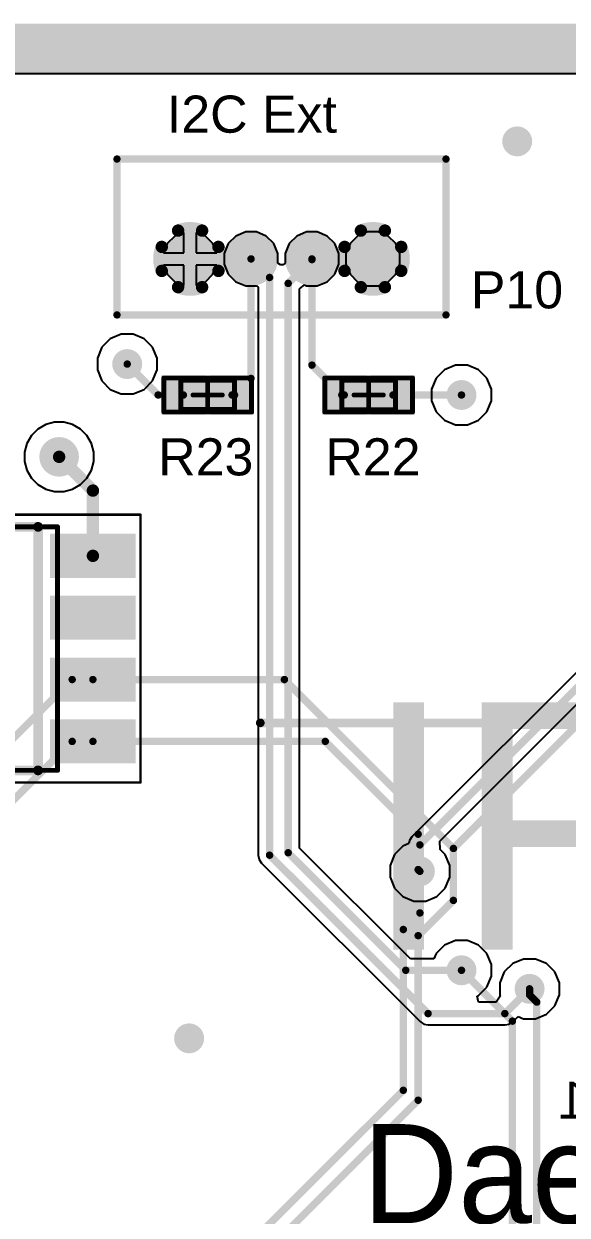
# Model space of a CAD drawing. Header units: millimetres. Extents: x -0.02 to 3.95, y -0.02 to 3.95.
# Drawn here: x 0.542 to 0.98, y 2.992 to 3.955 of the extents above; entities that cross this region are included whole.
import ezdxf

# ---------------------------------------------------------------- set-up
doc = ezdxf.new("R2010")
doc.units = ezdxf.units.MM
doc.header["$MEASUREMENT"] = 0
for name, color, linetype in [('BottomLayer', 5, 'Continuous'), ('BottomOverlay', 54, 'Continuous'), ('BottomSolder', 6, 'Continuous'), ('InternalPlane1', 76, 'Continuous'), ('InternalPlane2', 16, 'Continuous'), ('Mechanical13', 56, 'Continuous'), ('Mechanical15', 56, 'Continuous'), ('MultiLayer', 9, 'Continuous'), ('PadHoleLayer', 156, 'Continuous'), ('TopLayer', 1, 'Continuous'), ('TopOverlay', 2, 'Continuous'), ('TopPaste', 8, 'Continuous'), ('TopSolder', 216, 'Continuous'), ('ViaHoleLayer', 16, 'Continuous')]:
    doc.layers.add(name, color=color, linetype=linetype)
doc.styles.add('Arial', font='', dxfattribs={"height": 0.2})
doc.styles.add('SciFly', font='', dxfattribs={"height": 0.2})
doc.styles.get('Arial').set_extended_font_data('Arial')
doc.styles.get('SciFly').set_extended_font_data('SciFly')

# ---------------------------------------------------------------- blocks, each defined once
blk = doc.blocks.new('0402_46')
at = {"layer": 'TopLayer'}
for points in [[(-0.031496, -0.009842400000000001), (-0.031496, 0.009842599999999998), (-0.007874, 0.009842600000000002), (-0.007873999999999999, -0.009842399999999998)], [(0.007874100000000002, -0.009842400000000001), (0.007874099999999998, 0.009842599999999998), (0.0314961, 0.009842600000000002), (0.0314961, -0.009842399999999998)]]:
    blk.add_hatch(color=1, dxfattribs=at).paths.add_polyline_path(points)
at = {"layer": 'TopPaste'}
for points in [[(-0.031496, -0.009842400000000001), (-0.031496, 0.009842599999999998), (-0.007874, 0.009842600000000002), (-0.007873999999999999, -0.009842399999999998)], [(0.007874100000000002, -0.009842400000000001), (0.007874099999999998, 0.009842599999999998), (0.0314961, 0.009842600000000002), (0.0314961, -0.009842399999999998)]]:
    blk.add_hatch(color=8, dxfattribs=at).paths.add_polyline_path(points)
at = {"layer": 'TopSolder'}
for points in [[(-0.037496, -0.0158424), (-0.037496, 0.0158426), (-0.001874000000000003, 0.0158426), (-0.001873999999999997, -0.0158424)], [(0.001874100000000003, -0.0158424), (0.001874099999999997, 0.0158426), (0.0374961, 0.0158426), (0.0374961, -0.0158424)]]:
    blk.add_hatch(color=216, dxfattribs=at).paths.add_polyline_path(points)
at = {"layer": 'Mechanical13', "const_width": 0.003937}
for points in [[(-0.0216535, 0.0118111), (0.0216536, 0.0118111)], [(-0.0216535, -0.0118109), (-0.0216535, 0.0118111)], [(0.0216536, -0.0118109), (0.0216536, 0.0118111)], [(-0.0216535, -0.0118109), (0.0216536, -0.0118109)]]:
    blk.add_lwpolyline(points, dxfattribs=at)
at = {"layer": 'Mechanical13', "const_width": 0.0019685}
for points in [[(-0.0226377, 0.0118111, 1), (-0.0206693, 0.0118111, 1)], [(-0.0226377, 0.0118111, 1), (-0.0206693, 0.0118111, 1)], [(0.0206694, 0.0118111, 1), (0.0226378, 0.0118111, 1)], [(0.0206694, 0.0118111, 1), (0.0226378, 0.0118111, 1)], [(-0.0226377, -0.0118109, 1), (-0.0206693, -0.0118109, 1)], [(-0.0226377, -0.0118109, 1), (-0.0206693, -0.0118109, 1)], [(0.0206694, -0.0118109, 1), (0.0226378, -0.0118109, 1)], [(0.0206694, -0.0118109, 1), (0.0226378, -0.0118109, 1)]]:
    blk.add_lwpolyline(points, format="xyb", close=True, dxfattribs=at)
at = {"layer": 'Mechanical15', "const_width": 0.003937}
for points in [[(-0.035433, 0.0137796), (0.0354331, 0.0137796)], [(-0.035433, -0.0137794), (-0.035433, 0.0137796)], [(0, -0.0118109), (0, 0.0118111)], [(0.0354331, -0.0137794), (0.0354331, 0.0137796)], [(-0.011811, 1e-07), (0.0118111, 1e-07)], [(-0.035433, -0.0137794), (0.0354331, -0.0137794)]]:
    blk.add_lwpolyline(points, dxfattribs=at)
at = {"layer": 'Mechanical15', "const_width": 0.0019685}
for points in [[(-0.0364172, 0.0137796, 1), (-0.0344488, 0.0137796, 1)], [(-0.0364172, 0.0137796, 1), (-0.0344488, 0.0137796, 1)], [(-0.0009842, 0.0118111, 1), (0.0009842, 0.0118111, 1)], [(0.0344489, 0.0137796, 1), (0.0364173, 0.0137796, 1)], [(0.0344489, 0.0137796, 1), (0.0364173, 0.0137796, 1)], [(-0.0127952, 1e-07, 1), (-0.0108268, 1e-07, 1)], [(0.0108269, 1e-07, 1), (0.0127953, 1e-07, 1)], [(-0.0364172, -0.0137794, 1), (-0.0344488, -0.0137794, 1)], [(-0.0364172, -0.0137794, 1), (-0.0344488, -0.0137794, 1)], [(-0.0009842, -0.0118109, 1), (0.0009842, -0.0118109, 1)], [(0.0344489, -0.0137794, 1), (0.0364173, -0.0137794, 1)], [(0.0344489, -0.0137794, 1), (0.0364173, -0.0137794, 1)]]:
    blk.add_lwpolyline(points, format="xyb", close=True, dxfattribs=at)
blk = doc.blocks.new('0402_47')
at = {"layer": 'TopLayer'}
for points in [[(-0.031496, -0.0098424), (-0.031496, 0.0098426), (-0.007874, 0.0098426), (-0.007874, -0.0098424)], [(0.0078741, -0.0098424), (0.0078741, 0.0098426), (0.0314961, 0.0098426), (0.0314961, -0.0098424)]]:
    blk.add_hatch(color=1, dxfattribs=at).paths.add_polyline_path(points)
at = {"layer": 'TopPaste'}
for points in [[(-0.031496, -0.0098424), (-0.031496, 0.0098426), (-0.007874, 0.0098426), (-0.007874, -0.0098424)], [(0.0078741, -0.0098424), (0.0078741, 0.0098426), (0.0314961, 0.0098426), (0.0314961, -0.0098424)]]:
    blk.add_hatch(color=8, dxfattribs=at).paths.add_polyline_path(points)
at = {"layer": 'TopSolder'}
for points in [[(-0.037496, -0.0158424), (-0.037496, 0.0158426), (-0.001874, 0.0158426), (-0.001874, -0.0158424)], [(0.0018741, -0.0158424), (0.0018741, 0.0158426), (0.0374961, 0.0158426), (0.0374961, -0.0158424)]]:
    blk.add_hatch(color=216, dxfattribs=at).paths.add_polyline_path(points)
at = {"layer": 'Mechanical13', "const_width": 0.003937}
for points in [[(0.0216536, 0.0118111), (-0.0216535, 0.0118111)], [(-0.0216535, 0.0118111), (-0.0216535, -0.0118109)], [(0.0216536, 0.0118111), (0.0216536, -0.0118109)], [(0.0216536, -0.0118109), (-0.0216535, -0.0118109)]]:
    blk.add_lwpolyline(points, dxfattribs=at)
at = {"layer": 'Mechanical13', "const_width": 0.0019685}
for points in [[(-0.0226377, 0.0118111, 1), (-0.0206693, 0.0118111, 1)], [(-0.0226377, 0.0118111, 1), (-0.0206693, 0.0118111, 1)], [(0.0206694, 0.0118111, 1), (0.0226378, 0.0118111, 1)], [(0.0206694, 0.0118111, 1), (0.0226378, 0.0118111, 1)], [(-0.0226377, -0.0118109, 1), (-0.0206693, -0.0118109, 1)], [(-0.0226377, -0.0118109, 1), (-0.0206693, -0.0118109, 1)], [(0.0206694, -0.0118109, 1), (0.0226378, -0.0118109, 1)], [(0.0206694, -0.0118109, 1), (0.0226378, -0.0118109, 1)]]:
    blk.add_lwpolyline(points, format="xyb", close=True, dxfattribs=at)
at = {"layer": 'Mechanical15', "const_width": 0.003937}
for points in [[(0.0354331, 0.0137796), (-0.035433, 0.0137796)], [(-0.035433, 0.0137796), (-0.035433, -0.0137794)], [(0, 0.0118111), (0, -0.0118109)], [(0.0354331, 0.0137796), (0.0354331, -0.0137794)], [(0.0118111, 1e-07), (-0.011811, 1e-07)], [(0.0354331, -0.0137794), (-0.035433, -0.0137794)]]:
    blk.add_lwpolyline(points, dxfattribs=at)
at = {"layer": 'Mechanical15', "const_width": 0.0019685}
for points in [[(-0.0364172, 0.0137796, 1), (-0.0344488, 0.0137796, 1)], [(-0.0364172, 0.0137796, 1), (-0.0344488, 0.0137796, 1)], [(-0.0009842, 0.0118111, 1), (0.0009842, 0.0118111, 1)], [(0.0344489, 0.0137796, 1), (0.0364173, 0.0137796, 1)], [(0.0344489, 0.0137796, 1), (0.0364173, 0.0137796, 1)], [(-0.0127952, 1e-07, 1), (-0.0108268, 1e-07, 1)], [(0.0108269, 1e-07, 1), (0.0127953, 1e-07, 1)], [(-0.0364172, -0.0137794, 1), (-0.0344488, -0.0137794, 1)], [(-0.0364172, -0.0137794, 1), (-0.0344488, -0.0137794, 1)], [(-0.0009842, -0.0118109, 1), (0.0009842, -0.0118109, 1)], [(0.0344489, -0.0137794, 1), (0.0364173, -0.0137794, 1)], [(0.0344489, -0.0137794, 1), (0.0364173, -0.0137794, 1)]]:
    blk.add_lwpolyline(points, format="xyb", close=True, dxfattribs=at)
blk = doc.blocks.new('SMTU2032_LF_B_52')
at = {"layer": 'BottomOverlay', "const_width": 0.007}
blk.add_lwpolyline([(0.84, -0.32), (0.31, -0.32)], dxfattribs=at)
at = {"layer": 'BottomOverlay', "const_width": 0.0035}
blk.add_lwpolyline([(0.83825, -0.32, 1), (0.84175, -0.32, 1)], format="xyb", close=True, dxfattribs=at)
blk = doc.blocks.new('DS1338Z_33__63')
at = {"layer": 'TopLayer'}
for points in [[(-0.1358268, 0.063189), (-0.1358268, 0.086811), (-0.0787402, 0.086811), (-0.0787402, 0.063189)], [(0.0787401, 0.063189), (0.0787401, 0.086811), (0.1358267, 0.086811), (0.1358267, 0.063189)], [(-0.1358268, 0.013189), (-0.1358268, 0.036811), (-0.0787402, 0.036811), (-0.0787402, 0.013189)], [(0.0787401, 0.013189), (0.0787401, 0.036811), (0.1358267, 0.036811), (0.1358267, 0.013189)], [(-0.1358268, -0.036811), (-0.1358268, -0.013189), (-0.0787402, -0.013189), (-0.0787402, -0.036811)], [(0.0787401, -0.036811), (0.0787401, -0.013189), (0.1358267, -0.013189), (0.1358267, -0.036811)], [(-0.1358268, -0.086811), (-0.1358268, -0.063189), (-0.0787402, -0.063189), (-0.0787402, -0.086811)], [(0.0787401, -0.086811), (0.0787401, -0.063189), (0.1358267, -0.063189), (0.1358267, -0.086811)]]:
    blk.add_hatch(color=1, dxfattribs=at).paths.add_polyline_path(points)
at = {"layer": 'TopPaste'}
for points in [[(-0.1358268, 0.063189), (-0.1358268, 0.086811), (-0.0787402, 0.086811), (-0.0787402, 0.063189)], [(0.0787401, 0.063189), (0.0787401, 0.086811), (0.1358267, 0.086811), (0.1358267, 0.063189)], [(-0.1358268, 0.013189), (-0.1358268, 0.036811), (-0.0787402, 0.036811), (-0.0787402, 0.013189)], [(0.0787401, 0.013189), (0.0787401, 0.036811), (0.1358267, 0.036811), (0.1358267, 0.013189)], [(-0.1358268, -0.036811), (-0.1358268, -0.013189), (-0.0787402, -0.013189), (-0.0787402, -0.036811)], [(0.0787401, -0.036811), (0.0787401, -0.013189), (0.1358267, -0.013189), (0.1358267, -0.036811)], [(-0.1358268, -0.086811), (-0.1358268, -0.063189), (-0.0787402, -0.063189), (-0.0787402, -0.086811)], [(0.0787401, -0.086811), (0.0787401, -0.063189), (0.1358267, -0.063189), (0.1358267, -0.086811)]]:
    blk.add_hatch(color=8, dxfattribs=at).paths.add_polyline_path(points)
at = {"layer": 'TopSolder'}
for points in [[(-0.1418268, 0.057189), (-0.1418268, 0.092811), (-0.0727402, 0.092811), (-0.0727402, 0.057189)], [(0.0727401, 0.057189), (0.0727401, 0.092811), (0.1418267, 0.092811), (0.1418267, 0.057189)], [(-0.1418268, 0.007189000000000003), (-0.1418268, 0.042811), (-0.0727402, 0.042811), (-0.0727402, 0.007188999999999997)], [(0.0727401, 0.007189000000000003), (0.0727401, 0.042811), (0.1418267, 0.042811), (0.1418267, 0.007188999999999997)], [(-0.1418268, -0.042811), (-0.1418268, -0.007188999999999997), (-0.0727402, -0.007189000000000003), (-0.0727402, -0.042811)], [(0.0727401, -0.042811), (0.0727401, -0.007188999999999997), (0.1418267, -0.007189000000000003), (0.1418267, -0.042811)], [(-0.1418268, -0.092811), (-0.1418268, -0.057189), (-0.0727402, -0.057189), (-0.0727402, -0.092811)], [(0.0727401, -0.092811), (0.0727401, -0.057189), (0.1418267, -0.057189), (0.1418267, -0.092811)]]:
    blk.add_hatch(color=216, dxfattribs=at).paths.add_polyline_path(points)
at = {"layer": 'Mechanical13', "const_width": 0.003937}
for points in [[(-0.0787402, 0.0984252), (0.0787401, 0.0984252)], [(-0.0787402, -0.0984252), (-0.0787402, 0.0984252)], [(0.0787401, -0.0984252), (0.0787401, 0.0984252)], [(-0.0787402, -0.0984252), (0.0787401, -0.0984252)]]:
    blk.add_lwpolyline(points, dxfattribs=at)
at = {"layer": 'Mechanical13'}
for points, const_width in [([(-0.0797244, 0.0984252, 1), (-0.077756, 0.0984252, 1)], 0.0019685), ([(-0.0797244, 0.0984252, 1), (-0.077756, 0.0984252, 1)], 0.0019685), ([(0.0777559, 0.0984252, 1), (0.0797243, 0.0984252, 1)], 0.0019685), ([(0.0777559, 0.0984252, 1), (0.0797243, 0.0984252, 1)], 0.0019685), ([(-0.0236221, 0.0629921, 1), (-0.0629921, 0.0629921, 1)], 0.003937), ([(-0.0639763, 0.0629921, 1), (-0.0620079, 0.0629921, 1)], 0.0019685), ([(-0.0246063, 0.0629921, 1), (-0.0226379, 0.0629921, 1)], 0.0019685), ([(-0.0797244, -0.0984252, 1), (-0.077756, -0.0984252, 1)], 0.0019685), ([(-0.0797244, -0.0984252, 1), (-0.077756, -0.0984252, 1)], 0.0019685), ([(0.0777559, -0.0984252, 1), (0.0797243, -0.0984252, 1)], 0.0019685), ([(0.0777559, -0.0984252, 1), (0.0797243, -0.0984252, 1)], 0.0019685)]:
    blk.add_lwpolyline(points, format="xyb", close=True, dxfattribs=dict(at, const_width=const_width))
at = {"layer": 'Mechanical15'}
for points, const_width in [([(-0.1456693, 0.1082677), (0.1456693, 0.1082677)], 0.0019685), ([(-0.1456693, -0.1082677), (-0.1456693, 0.1082677)], 0.0019685), ([(0.1456693, -0.1082677), (0.1456693, 0.1082677)], 0.0019685), ([(0, -0.019685), (0, 0.019685)], 0.003937), ([(-0.0196851, 0), (0.019685, 0)], 0.003937), ([(-0.1456693, -0.1082677), (0.1456693, -0.1082677)], 0.0019685)]:
    blk.add_lwpolyline(points, dxfattribs=dict(at, const_width=const_width))
for points, const_width in [([(-0.1461614, 0.1082677, 1), (-0.1451772, 0.1082677, 1)], 0.0009842), ([(-0.1461614, 0.1082677, 1), (-0.1451772, 0.1082677, 1)], 0.0009842), ([(0.1451772, 0.1082677, 1), (0.1461614, 0.1082677, 1)], 0.0009842), ([(0.1451772, 0.1082677, 1), (0.1461614, 0.1082677, 1)], 0.0009842), ([(-0.0009842, 0.019685, 1), (0.0009842, 0.019685, 1)], 0.0019685), ([(-0.0206693, 0, 1), (-0.0187009, 0, 1)], 0.0019685), ([(0.0187008, 0, 1), (0.0206692, 0, 1)], 0.0019685), ([(-0.0009842, -0.019685, 1), (0.0009842, -0.019685, 1)], 0.0019685), ([(-0.1461614, -0.1082677, 1), (-0.1451772, -0.1082677, 1)], 0.0009842), ([(-0.1461614, -0.1082677, 1), (-0.1451772, -0.1082677, 1)], 0.0009842), ([(0.1451772, -0.1082677, 1), (0.1461614, -0.1082677, 1)], 0.0009842), ([(0.1451772, -0.1082677, 1), (0.1461614, -0.1082677, 1)], 0.0009842)]:
    blk.add_lwpolyline(points, format="xyb", close=True, dxfattribs=dict(at, const_width=const_width))
at = {"layer": 'TopOverlay'}
for points, const_width in [([(-0.1500787, 0.115, 1), (-0.1599213, 0.115, 1)], 0.0098425), ([(-0.1623819, 0.115, 1), (-0.1574607, 0.115, 1)], 0.0049212), ([(-0.1525393, 0.115, 1), (-0.1476181, 0.115, 1)], 0.0049212), ([(-0.0649607, 0.0984252, 1), (-0.0610237, 0.0984252, 1)], 0.003937), ([(-0.0649607, 0.0984252, 1), (-0.0610237, 0.0984252, 1)], 0.003937), ([(0.0610236, 0.0984252, 1), (0.0649606, 0.0984252, 1)], 0.003937), ([(0.0610236, 0.0984252, 1), (0.0649606, 0.0984252, 1)], 0.003937), ([(-0.0118111, 0.0590551, 1), (-0.0354331, 0.0590551, 1)], 0.023622), ([(-0.0413386, 0.0590551, 1), (-0.0295276, 0.0590551, 1)], 0.011811), ([(-0.0177166, 0.0590551, 1), (-0.0059056, 0.0590551, 1)], 0.011811), ([(-0.0649607, -0.0984252, 1), (-0.0610237, -0.0984252, 1)], 0.003937), ([(-0.0649607, -0.0984252, 1), (-0.0610237, -0.0984252, 1)], 0.003937), ([(0.0610236, -0.0984252, 1), (0.0649606, -0.0984252, 1)], 0.003937), ([(0.0610236, -0.0984252, 1), (0.0649606, -0.0984252, 1)], 0.003937)]:
    blk.add_lwpolyline(points, format="xyb", close=True, dxfattribs=dict(at, const_width=const_width))
at = {"layer": 'TopOverlay', "const_width": 0.007874}
for points in [[(-0.0629922, 0.0984252), (0.0629921, 0.0984252)], [(-0.0629922, -0.0984252), (-0.0629922, 0.0984252)], [(0.0629921, -0.0984252), (0.0629921, 0.0984252)], [(-0.0629922, -0.0984252), (0.0629921, -0.0984252)]]:
    blk.add_lwpolyline(points, dxfattribs=at)
blk = doc.blocks.new('53047_0410_80')
at = {"layer": 'BottomLayer'}
h = blk.add_hatch(color=5, dxfattribs=at)
edge = h.paths.add_edge_path()
edge.add_arc((0, 0), 0.015748, 0, 360)
h = blk.add_hatch(color=5, dxfattribs=at)
edge = h.paths.add_edge_path()
edge.add_arc((0.0492126, 0), 0.015748, 0, 360)
h = blk.add_hatch(color=5, dxfattribs=at)
edge = h.paths.add_edge_path()
edge.add_arc((0.0984252, 0), 0.015748, 0, 360)
h = blk.add_hatch(color=5, dxfattribs=at)
edge = h.paths.add_edge_path()
edge.add_arc((0.1476378, 0), 0.015748, 0, 360)
at = {"layer": 'BottomSolder'}
h = blk.add_hatch(color=6, dxfattribs=at)
edge = h.paths.add_edge_path()
edge.add_arc((0, 0), 0.021748, 0, 360)
h = blk.add_hatch(color=6, dxfattribs=at)
edge = h.paths.add_edge_path()
edge.add_arc((0.0492126, 0), 0.021748, 0, 360)
h = blk.add_hatch(color=6, dxfattribs=at)
edge = h.paths.add_edge_path()
edge.add_arc((0.0984252, 0), 0.021748, 0, 360)
h = blk.add_hatch(color=6, dxfattribs=at)
edge = h.paths.add_edge_path()
edge.add_arc((0.1476378, 0), 0.021748, 0, 360)
at = {"layer": 'InternalPlane1'}
h = blk.add_hatch(color=76, dxfattribs=at)
edge = h.paths.add_edge_path()
edge.add_arc((0, 0), 0.0158425, 0, 360)
h = blk.add_hatch(color=76, dxfattribs=at)
edge = h.paths.add_edge_path()
edge.add_arc((0.0492126, 0), 0.0158425, 0, 360)
h = blk.add_hatch(color=76, dxfattribs=at)
edge = h.paths.add_edge_path()
edge.add_arc((0.0984252, 0), 0.0158425, 0, 360)
at = {"layer": 'InternalPlane2'}
h = blk.add_hatch(color=16, dxfattribs=at)
edge = h.paths.add_edge_path()
edge.add_arc((0.0492126, 0), 0.0158425, 0, 360)
h = blk.add_hatch(color=16, dxfattribs=at)
edge = h.paths.add_edge_path()
edge.add_arc((0.0984252, 0), 0.0158425, 0, 360)
h = blk.add_hatch(color=16, dxfattribs=at)
edge = h.paths.add_edge_path()
edge.add_arc((0.1476378, 0), 0.0158425, 0, 360)
at = {"layer": 'MultiLayer'}
h = blk.add_hatch(color=9, dxfattribs=at)
edge = h.paths.add_edge_path()
edge.add_arc((0, 0), 0.015748, 0, 360)
h = blk.add_hatch(color=9, dxfattribs=at)
edge = h.paths.add_edge_path()
edge.add_arc((0.0492126, 0), 0.015748, 0, 360)
h = blk.add_hatch(color=9, dxfattribs=at)
edge = h.paths.add_edge_path()
edge.add_arc((0.0984252, 0), 0.015748, 0, 360)
h = blk.add_hatch(color=9, dxfattribs=at)
edge = h.paths.add_edge_path()
edge.add_arc((0.1476378, 0), 0.015748, 0, 360)
at = {"layer": 'PadHoleLayer'}
h = blk.add_hatch(color=156, dxfattribs=at)
edge = h.paths.add_edge_path()
edge.add_arc((0, 0), 0.0098425, 0, 360)
h = blk.add_hatch(color=156, dxfattribs=at)
edge = h.paths.add_edge_path()
edge.add_arc((0.0492126, 0), 0.0098425, 0, 360)
h = blk.add_hatch(color=156, dxfattribs=at)
edge = h.paths.add_edge_path()
edge.add_arc((0.0984252, 0), 0.0098425, 0, 360)
h = blk.add_hatch(color=156, dxfattribs=at)
edge = h.paths.add_edge_path()
edge.add_arc((0.1476378, 0), 0.0098425, 0, 360)
at = {"layer": 'TopLayer'}
h = blk.add_hatch(color=1, dxfattribs=at)
edge = h.paths.add_edge_path()
edge.add_arc((0, 0), 0.015748, 0, 360)
h = blk.add_hatch(color=1, dxfattribs=at)
edge = h.paths.add_edge_path()
edge.add_arc((0.0492126, 0), 0.015748, 0, 360)
h = blk.add_hatch(color=1, dxfattribs=at)
edge = h.paths.add_edge_path()
edge.add_arc((0.0984252, 0), 0.015748, 0, 360)
h = blk.add_hatch(color=1, dxfattribs=at)
edge = h.paths.add_edge_path()
edge.add_arc((0.1476378, 0), 0.015748, 0, 360)
at = {"layer": 'TopSolder'}
h = blk.add_hatch(color=216, dxfattribs=at)
edge = h.paths.add_edge_path()
edge.add_arc((0, 0), 0.021748, 0, 360)
h = blk.add_hatch(color=216, dxfattribs=at)
edge = h.paths.add_edge_path()
edge.add_arc((0.0492126, 0), 0.021748, 0, 360)
h = blk.add_hatch(color=216, dxfattribs=at)
edge = h.paths.add_edge_path()
edge.add_arc((0.0984252, 0), 0.021748, 0, 360)
h = blk.add_hatch(color=216, dxfattribs=at)
edge = h.paths.add_edge_path()
edge.add_arc((0.1476378, 0), 0.021748, 0, 360)
at = {"layer": 'InternalPlane1', "const_width": 0.01}
for points in [[(0.1379311, 0.0228676, -0.2034522994236994), (0.1573445, 0.0228676)], [(0.1247702, -0.0097067, -0.2034522994236993), (0.1247702, 0.0097067)], [(0.1705054, 0.0097067, -0.2034522994236993), (0.1705054, -0.0097067)], [(0.1573445, -0.0228676, -0.2034522994236993), (0.1379311, -0.0228676)]]:
    blk.add_lwpolyline(points, format="xyb", dxfattribs=at)
at = {"layer": 'InternalPlane1', "const_width": 0.005}
for points in [[(0.1354311, 0.0228676, 1), (0.1404311, 0.0228676, 1)], [(0.1548445, 0.0228676, 1), (0.1598445, 0.0228676, 1)], [(0.1222702, 0.0097067, 1), (0.1272702, 0.0097067, 1)], [(0.1680054, 0.0097067, 1), (0.1730054, 0.0097067, 1)], [(0.1222702, -0.0097067, 1), (0.1272702, -0.0097067, 1)], [(0.1680054, -0.0097067, 1), (0.1730054, -0.0097067, 1)], [(0.1354311, -0.0228676, 1), (0.1404311, -0.0228676, 1)], [(0.1548445, -0.0228676, 1), (0.1598445, -0.0228676, 1)]]:
    blk.add_lwpolyline(points, format="xyb", close=True, dxfattribs=at)
at = {"layer": 'InternalPlane2', "const_width": 0.01}
for points in [[(-0.0097067, 0.0228676, -0.2034522994236994), (0.0097067, 0.0228676)], [(-0.0228676, -0.0097067, -0.2034522994236993), (-0.0228676, 0.0097067)], [(0.0228676, 0.0097067, -0.2034522994236993), (0.0228676, -0.0097067)], [(0.0097067, -0.0228676, -0.2034522994236993), (-0.0097067, -0.0228676)]]:
    blk.add_lwpolyline(points, format="xyb", dxfattribs=at)
at = {"layer": 'InternalPlane2', "const_width": 0.005}
for points in [[(-0.0122067, 0.0228676, 1), (-0.0072067, 0.0228676, 1)], [(0.0072067, 0.0228676, 1), (0.0122067, 0.0228676, 1)], [(-0.0253676, 0.0097067, 1), (-0.0203676, 0.0097067, 1)], [(0.0203676, 0.0097067, 1), (0.0253676, 0.0097067, 1)], [(-0.0253676, -0.0097067, 1), (-0.0203676, -0.0097067, 1)], [(0.0203676, -0.0097067, 1), (0.0253676, -0.0097067, 1)], [(-0.0122067, -0.0228676, 1), (-0.0072067, -0.0228676, 1)], [(0.0072067, -0.0228676, 1), (0.0122067, -0.0228676, 1)]]:
    blk.add_lwpolyline(points, format="xyb", close=True, dxfattribs=at)
at = {"layer": 'TopOverlay', "const_width": 0.0059055}
for points in [[(-0.0590551, 0.0452756), (-0.0590551, -0.0807087)], [(0.2066929, 0.0452756), (-0.0590551, 0.0452756)], [(0.2066929, 0.0452756), (0.2066929, -0.0807087)], [(0.2066929, -0.0807087), (-0.0590551, -0.0807087)]]:
    blk.add_lwpolyline(points, dxfattribs=at)
at = {"layer": 'TopOverlay', "const_width": 0.0029527}
for points in [[(-0.0605315, 0.0452756, 1), (-0.0575787, 0.0452756, 1)], [(-0.0605315, 0.0452756, 1), (-0.0575787, 0.0452756, 1)], [(0.2052165, 0.0452756, 1), (0.2081693, 0.0452756, 1)], [(0.2052165, 0.0452756, 1), (0.2081693, 0.0452756, 1)], [(-0.0605315, -0.0807087, 1), (-0.0575787, -0.0807087, 1)], [(-0.0605315, -0.0807087, 1), (-0.0575787, -0.0807087, 1)], [(0.2052165, -0.0807087, 1), (0.2081693, -0.0807087, 1)], [(0.2052165, -0.0807087, 1), (0.2081693, -0.0807087, 1)]]:
    blk.add_lwpolyline(points, format="xyb", close=True, dxfattribs=at)

msp = doc.modelspace()

# ---------------------------------------------------------------- hatches: boundary and pattern name
at = {"layer": 'BottomLayer'}
h = msp.add_hatch(color=5, dxfattribs=at)
edge = h.paths.add_edge_path()
edge.add_arc((0.94, 3.86), 0.0121025, 0, 360)
h = msp.add_hatch(color=5, dxfattribs=at)
edge = h.paths.add_edge_path()
edge.add_arc((0.625, 3.68), 0.0121025, 0, 360)
h = msp.add_hatch(color=5, dxfattribs=at)
edge = h.paths.add_edge_path()
edge.add_arc((0.895, 3.655), 0.0121025, 0, 360)
h = msp.add_hatch(color=5, dxfattribs=at)
edge = h.paths.add_edge_path()
edge.add_arc((0.57, 3.605), 0.016, 0, 360)
h = msp.add_hatch(color=5, dxfattribs=at)
edge = h.paths.add_edge_path()
edge.add_arc((0.8613829, 3.27), 0.0121025, 0, 360)
h = msp.add_hatch(color=5, dxfattribs=at)
edge = h.paths.add_edge_path()
edge.add_arc((0.895, 3.19), 0.0121025, 0, 360)
h = msp.add_hatch(color=5, dxfattribs=at)
edge = h.paths.add_edge_path()
edge.add_arc((0.95, 3.175), 0.0121025, 0, 360)
h = msp.add_hatch(color=5, dxfattribs=at)
edge = h.paths.add_edge_path()
edge.add_arc((0.675, 3.135), 0.0121025, 0, 360)
at = {"layer": 'InternalPlane1'}
h = msp.add_hatch(color=76, dxfattribs=at)
edge = h.paths.add_edge_path()
edge.add_arc((0.625, 3.68), 0.0121023, 0, 360)
h = msp.add_hatch(color=76, dxfattribs=at)
edge = h.paths.add_edge_path()
edge.add_arc((0.895, 3.655), 0.0121023, 0, 360)
h = msp.add_hatch(color=76, dxfattribs=at)
edge = h.paths.add_edge_path()
edge.add_arc((0.57, 3.605), 0.0158425, 0, 360)
h = msp.add_hatch(color=76, dxfattribs=at)
edge = h.paths.add_edge_path()
edge.add_arc((0.8613829, 3.27), 0.0121023, 0, 360)
h = msp.add_hatch(color=76, dxfattribs=at)
edge = h.paths.add_edge_path()
edge.add_arc((0.895, 3.19), 0.0121023, 0, 360)
h = msp.add_hatch(color=76, dxfattribs=at)
edge = h.paths.add_edge_path()
edge.add_arc((0.95, 3.175), 0.0121023, 0, 360)
at = {"layer": 'InternalPlane2'}
h = msp.add_hatch(color=16, dxfattribs=at)
edge = h.paths.add_edge_path()
edge.add_arc((0.94, 3.86), 0.0121023, 0, 360)
h = msp.add_hatch(color=16, dxfattribs=at)
edge = h.paths.add_edge_path()
edge.add_arc((0.8613829, 3.27), 0.0121023, 0, 360)
h = msp.add_hatch(color=16, dxfattribs=at)
edge = h.paths.add_edge_path()
edge.add_arc((0.895, 3.19), 0.0121023, 0, 360)
h = msp.add_hatch(color=16, dxfattribs=at)
edge = h.paths.add_edge_path()
edge.add_arc((0.95, 3.175), 0.0121023, 0, 360)
h = msp.add_hatch(color=16, dxfattribs=at)
edge = h.paths.add_edge_path()
edge.add_arc((0.675, 3.135), 0.0121023, 0, 360)
at = {"layer": 'TopLayer'}
h = msp.add_hatch(color=1, dxfattribs=at)
edge = h.paths.add_edge_path()
edge.add_arc((0.94, 3.86), 0.0121025, 0, 360)
h = msp.add_hatch(color=1, dxfattribs=at)
edge = h.paths.add_edge_path()
edge.add_arc((0.625, 3.68), 0.0121025, 0, 360)
h = msp.add_hatch(color=1, dxfattribs=at)
edge = h.paths.add_edge_path()
edge.add_arc((0.895, 3.655), 0.0121025, 0, 360)
h = msp.add_hatch(color=1, dxfattribs=at)
edge = h.paths.add_edge_path()
edge.add_arc((0.57, 3.605), 0.016, 0, 360)
h = msp.add_hatch(color=1, dxfattribs=at)
edge = h.paths.add_edge_path()
edge.add_arc((0.8613829, 3.27), 0.0121025, 0, 360)
h = msp.add_hatch(color=1, dxfattribs=at)
edge = h.paths.add_edge_path()
edge.add_arc((0.895, 3.19), 0.0121025, 0, 360)
h = msp.add_hatch(color=1, dxfattribs=at)
edge = h.paths.add_edge_path()
edge.add_arc((0.95, 3.175), 0.0121025, 0, 360)
h = msp.add_hatch(color=1, dxfattribs=at)
edge = h.paths.add_edge_path()
edge.add_arc((0.675, 3.135), 0.0121025, 0, 360)
at = {"layer": 'ViaHoleLayer'}
h = msp.add_hatch(color=16, dxfattribs=at)
edge = h.paths.add_edge_path()
edge.add_arc((0.94, 3.86), 0.0061023, 0, 360)
h = msp.add_hatch(color=16, dxfattribs=at)
edge = h.paths.add_edge_path()
edge.add_arc((0.625, 3.68), 0.0061023, 0, 360)
h = msp.add_hatch(color=16, dxfattribs=at)
edge = h.paths.add_edge_path()
edge.add_arc((0.895, 3.655), 0.0061023, 0, 360)
h = msp.add_hatch(color=16, dxfattribs=at)
edge = h.paths.add_edge_path()
edge.add_arc((0.57, 3.605), 0.0098425, 0, 360)
h = msp.add_hatch(color=16, dxfattribs=at)
edge = h.paths.add_edge_path()
edge.add_arc((0.8613829, 3.27), 0.0061023, 0, 360)
h = msp.add_hatch(color=16, dxfattribs=at)
edge = h.paths.add_edge_path()
edge.add_arc((0.895, 3.19), 0.0061023, 0, 360)
h = msp.add_hatch(color=16, dxfattribs=at)
edge = h.paths.add_edge_path()
edge.add_arc((0.95, 3.175), 0.0061023, 0, 360)
h = msp.add_hatch(color=16, dxfattribs=at)
edge = h.paths.add_edge_path()
edge.add_arc((0.675, 3.135), 0.0061023, 0, 360)

# ---------------------------------------------------------------- linework, layer by layer
at = {"layer": 'BottomLayer'}
for p, q in [((0.3, 3.915), (3.6401464, 3.9148534)), ((0.6707874, 3.7864688), (0.6634681, 3.7834371)), ((0.6707874, 3.77), (0.6707874, 3.7864688)), ((0.6881067, 3.7834371), (0.6807874, 3.7864688)), ((0.6807874, 3.7864688), (0.6807874, 3.77)), ((0.720674, 3.786748), (0.7126807, 3.7834371)), ((0.729326, 3.786748), (0.720674, 3.786748)), ((0.7373193, 3.7834371), (0.729326, 3.786748)), ((0.7698866, 3.786748), (0.7618933, 3.7834371)), ((0.7785386, 3.786748), (0.7698866, 3.786748)), ((0.7865319, 3.7834371), (0.7785386, 3.786748)), ((0.8190992, 3.786748), (0.8111059, 3.7834371)), ((0.8277512, 3.786748), (0.8190992, 3.786748)), ((0.8357445, 3.7834371), (0.8277512, 3.786748)), ((0.6573503, 3.7773193), (0.6543186, 3.77)), ((0.6634681, 3.7834371), (0.6573503, 3.7773193)), ((0.6942245, 3.7773193), (0.6881067, 3.7834371)), ((0.6972562, 3.77), (0.6942245, 3.7773193)), ((0.7065629, 3.7773193), (0.703252, 3.769326)), ((0.7126807, 3.7834371), (0.7065629, 3.7773193)), ((0.7434371, 3.7773193), (0.7373193, 3.7834371)), ((0.746748, 3.769326), (0.7434371, 3.7773193)), ((0.7557755, 3.7773193), (0.7524646, 3.769326)), ((0.7618933, 3.7834371), (0.7557755, 3.7773193)), ((0.7926497, 3.7773193), (0.7865319, 3.7834371)), ((0.7959606, 3.769326), (0.7926497, 3.7773193)), ((0.8049881, 3.7773193), (0.8016772, 3.769326)), ((0.8111059, 3.7834371), (0.8049881, 3.7773193)), ((0.8418623, 3.7773193), (0.8357445, 3.7834371)), ((0.8451732, 3.769326), (0.8418623, 3.7773193)), ((0.6543186, 3.77), (0.6707874, 3.77)), ((0.6807874, 3.77), (0.6972562, 3.77)), ((0.703252, 3.769326), (0.703252, 3.760674)), ((0.746748, 3.7615527), (0.746748, 3.769326)), ((0.7524646, 3.769326), (0.7524646, 3.7614564)), ((0.7959606, 3.760674), (0.7959606, 3.769326)), ((0.8016772, 3.769326), (0.8016772, 3.760674)), ((0.8451732, 3.760674), (0.8451732, 3.769326)), ((0.6707874, 3.76), (0.6543186, 3.76)), ((0.6543186, 3.76), (0.6573503, 3.7526807)), ((0.6707874, 3.7435312), (0.6707874, 3.76)), ((0.6972562, 3.76), (0.6807874, 3.76)), ((0.6807874, 3.76), (0.6807874, 3.7435312)), ((0.6942245, 3.7526807), (0.6972562, 3.76)), ((0.703252, 3.760674), (0.7065629, 3.7526807)), ((0.7488278, 3.760229), (0.746748, 3.7615527)), ((0.7508175, 3.7602084), (0.7488278, 3.760229)), ((0.7509409, 3.7602633), (0.7508175, 3.7602084)), ((0.7524646, 3.7614564), (0.7509409, 3.7602633)), ((0.7926497, 3.7526807), (0.7959606, 3.760674)), ((0.8016772, 3.760674), (0.8049881, 3.7526807)), ((0.8418623, 3.7526807), (0.8451732, 3.760674)), ((0.6573503, 3.7526807), (0.6634681, 3.7465629)), ((0.6634681, 3.7465629), (0.6707874, 3.7435312)), ((0.6807874, 3.7435312), (0.6881067, 3.7465629)), ((0.6881067, 3.7465629), (0.6942245, 3.7526807)), ((0.7065629, 3.7526807), (0.7126807, 3.7465629)), ((0.7126807, 3.7465629), (0.720674, 3.743252)), ((0.7785386, 3.743252), (0.7865319, 3.7465629)), ((0.7865319, 3.7465629), (0.7926497, 3.7526807)), ((0.8049881, 3.7526807), (0.8111059, 3.7465629)), ((0.8111059, 3.7465629), (0.8190992, 3.743252)), ((0.8277512, 3.743252), (0.8357445, 3.7465629)), ((0.8357445, 3.7465629), (0.8418623, 3.7526807)), ((0.720674, 3.743252), (0.7293259, 3.743252)), ((0.7293259, 3.743252), (0.7308237, 3.7422512)), ((0.7308237, 3.7422512), (0.7308237, 3.2830296)), ((0.7641763, 3.740826), (0.7681096, 3.7439881)), ((0.7641763, 3.288801), (0.7641763, 3.740826)), ((0.7681096, 3.7439881), (0.7698866, 3.743252)), ((0.7698866, 3.743252), (0.7785386, 3.743252)), ((0.8190992, 3.743252), (0.8277512, 3.743252)), ((0.611347, 3.7004331), (0.6045669, 3.693653)), ((0.6202057, 3.7041025), (0.611347, 3.7004331)), ((0.6297943, 3.7041025), (0.6202057, 3.7041025)), ((0.638653, 3.7004331), (0.6297943, 3.7041025)), ((0.6454331, 3.693653), (0.638653, 3.7004331)), ((0.6045669, 3.693653), (0.6008975, 3.6847943)), ((0.6491025, 3.6847943), (0.6454331, 3.693653)), ((0.6008975, 3.6847943), (0.6008975, 3.6752057)), ((0.6491025, 3.6752057), (0.6491025, 3.6847943)), ((0.8902057, 3.6791025), (0.881347, 3.6754331)), ((0.8997943, 3.6791025), (0.8902057, 3.6791025)), ((0.908653, 3.6754331), (0.8997943, 3.6791025)), ((0.6008975, 3.6752057), (0.6045669, 3.666347)), ((0.6454331, 3.666347), (0.6491025, 3.6752057)), ((0.881347, 3.6754331), (0.8745669, 3.668653)), ((0.9154331, 3.668653), (0.908653, 3.6754331)), ((0.6045669, 3.666347), (0.611347, 3.6595669)), ((0.611347, 3.6595669), (0.6202057, 3.6558975)), ((0.6297943, 3.6558975), (0.638653, 3.6595669)), ((0.638653, 3.6595669), (0.6454331, 3.666347)), ((0.8745669, 3.668653), (0.8708975, 3.6597943)), ((0.8708975, 3.6597943), (0.8708975, 3.6502057)), ((0.9191025, 3.6597943), (0.9154331, 3.668653)), ((0.9191025, 3.6502057), (0.9191025, 3.6597943)), ((0.6202057, 3.6558975), (0.6297943, 3.6558975)), ((0.8708975, 3.6502057), (0.8745669, 3.641347)), ((0.9154331, 3.641347), (0.9191025, 3.6502057)), ((0.8745669, 3.641347), (0.881347, 3.6345669)), ((0.908653, 3.6345669), (0.9154331, 3.641347)), ((0.5591924, 3.6310918), (0.5528076, 3.6274056)), ((0.5663137, 3.633), (0.5591924, 3.6310918)), ((0.5736863, 3.633), (0.5663137, 3.633)), ((0.5808076, 3.6310918), (0.5736863, 3.633)), ((0.5871924, 3.6274056), (0.5808076, 3.6310918)), ((0.881347, 3.6345669), (0.8902057, 3.6308975)), ((0.8902057, 3.6308975), (0.8997943, 3.6308975)), ((0.8997943, 3.6308975), (0.908653, 3.6345669)), ((0.5475944, 3.6221924), (0.5439082, 3.6158076)), ((0.5528076, 3.6274056), (0.5475944, 3.6221924)), ((0.5924056, 3.6221924), (0.5871924, 3.6274056)), ((0.5960918, 3.6158076), (0.5924056, 3.6221924)), ((0.5439082, 3.6158076), (0.542, 3.6086863)), ((0.598, 3.6086863), (0.5960918, 3.6158076)), ((0.542, 3.6086863), (0.542, 3.6013137)), ((0.598, 3.6013137), (0.598, 3.6086863)), ((0.542, 3.6013137), (0.5439082, 3.5941924)), ((0.5439082, 3.5941924), (0.5475944, 3.5878076)), ((0.5924056, 3.5878076), (0.5960918, 3.5941924)), ((0.5960918, 3.5941924), (0.598, 3.6013137)), ((0.5475944, 3.5878076), (0.5528076, 3.5825944)), ((0.5528076, 3.5825944), (0.5591924, 3.5789082)), ((0.5808076, 3.5789082), (0.5871924, 3.5825944)), ((0.5871924, 3.5825944), (0.5924056, 3.5878076)), ((0.5591924, 3.5789082), (0.5663137, 3.577)), ((0.5663137, 3.577), (0.5736863, 3.577)), ((0.5736863, 3.577), (0.5808076, 3.5789082)), ((1.077983, 3.5209602), (0.8548943, 3.2978715)), ((0.877422, 3.2944448), (1.1039009, 3.5209237)), ((0.8529051, 3.2948945), (0.8524027, 3.2923686)), ((0.8548943, 3.2978715), (0.8529051, 3.2948945)), ((0.8777587, 3.2877103), (0.877422, 3.2944448)), ((0.853801, 3.1991763), (0.7641763, 3.288801)), ((0.8409498, 3.283653), (0.8372804, 3.2747943)), ((0.8477299, 3.2904331), (0.8409498, 3.283653)), ((0.8524027, 3.2923686), (0.8477299, 3.2904331)), ((0.881816, 3.283653), (0.8777587, 3.2877103)), ((0.8854854, 3.2747943), (0.881816, 3.283653)), ((0.7308237, 3.2830296), (0.7315222, 3.279518)), ((0.7315222, 3.279518), (0.7335114, 3.276541)), ((0.7335114, 3.276541), (0.861541, 3.1485114)), ((0.8372804, 3.2747943), (0.8372804, 3.2652057)), ((0.8854854, 3.2652057), (0.8854854, 3.2747943)), ((0.8372804, 3.2652057), (0.8409498, 3.256347)), ((0.881816, 3.256347), (0.8854854, 3.2652057)), ((0.8409498, 3.256347), (0.8477299, 3.2495669)), ((0.8750359, 3.2495669), (0.881816, 3.256347)), ((0.8477299, 3.2495669), (0.8565886, 3.2458975)), ((0.8565886, 3.2458975), (0.8661772, 3.2458975)), ((0.8661772, 3.2458975), (0.8750359, 3.2495669)), ((0.881347, 3.2104331), (0.8745669, 3.203653)), ((0.8902057, 3.2141025), (0.881347, 3.2104331)), ((0.8997943, 3.2141025), (0.8902057, 3.2141025)), ((0.908653, 3.2104331), (0.8997943, 3.2141025)), ((0.9154331, 3.203653), (0.908653, 3.2104331)), ((0.8727126, 3.1991763), (0.853801, 3.1991763)), ((0.8745669, 3.203653), (0.8727126, 3.1991763)), ((0.9191025, 3.1947943), (0.9154331, 3.203653)), ((0.9452057, 3.1991025), (0.936347, 3.1954331)), ((0.9547943, 3.1991025), (0.9452057, 3.1991025)), ((0.963653, 3.1954331), (0.9547943, 3.1991025)), ((0.9191025, 3.1852057), (0.9191025, 3.1947943)), ((0.9295669, 3.188653), (0.9258975, 3.1797943)), ((0.936347, 3.1954331), (0.9295669, 3.188653)), ((0.9704331, 3.188653), (0.963653, 3.1954331)), ((0.9741025, 3.1797943), (0.9704331, 3.188653)), ((0.9154331, 3.176347), (0.9191025, 3.1852057)), ((0.9258975, 3.1797943), (0.9258975, 3.1702057)), ((0.9741025, 3.1702057), (0.9741025, 3.1797943)), ((0.9077101, 3.1691763), (0.908653, 3.1695669)), ((0.9087046, 3.1641763), (0.9077101, 3.1691763)), ((0.908653, 3.1695669), (0.9154331, 3.176347)), ((0.9263497, 3.169114), (0.9229829, 3.1641763)), ((0.9258975, 3.1702057), (0.9263497, 3.169114)), ((0.9704331, 3.161347), (0.9741025, 3.1702057)), ((0.9229829, 3.1641763), (0.9087046, 3.1641763)), ((0.963653, 3.1545669), (0.9704331, 3.161347)), ((0.9364886, 3.1485114), (0.940729, 3.1527518)), ((0.940729, 3.1527518), (0.9452057, 3.1508975)), ((0.9452057, 3.1508975), (0.9547943, 3.1508975)), ((0.9547943, 3.1508975), (0.963653, 3.1545669)), ((0.861541, 3.1485114), (0.864518, 3.1465222)), ((0.864518, 3.1465222), (0.8680296, 3.1458237)), ((0.8680296, 3.1458237), (0.93, 3.1458237)), ((0.93, 3.1458237), (0.9335116, 3.1465222)), ((0.9335116, 3.1465222), (0.9364886, 3.1485114))]:
    msp.add_line(p, q, dxfattribs=at)
at = {"layer": 'BottomLayer', "const_width": 0.006}
for points in [[(0.725, 3.7649715), (0.725, 3.765)], [(0.725, 3.7649715), (0.74, 3.7499715)], [(0.755, 3.7452136), (0.7742126, 3.7644262)], [(0.7742126, 3.7644262), (0.7742126, 3.765)], [(0.74, 3.2830296), (0.74, 3.7499715)], [(0.755, 3.2850001), (0.755, 3.7452136)], [(0.8613829, 3.2913829), (1.0974123, 3.5274123)], [(0.8613829, 3.27), (0.8613829, 3.2913829)], [(0.74, 3.2830296), (0.8680296, 3.155)], [(0.755, 3.2850001), (0.8500001, 3.19)], [(0.8500001, 3.19), (0.895, 3.19)], [(0.93, 3.155), (0.95, 3.175)], [(0.8680296, 3.155), (0.93, 3.155)]]:
    msp.add_lwpolyline(points, dxfattribs=at)
at = {"layer": 'BottomLayer', "const_width": 0.003}
for points in [[(0.7235, 3.765, 1), (0.7265, 3.765, 1)], [(0.7235, 3.7649715, 1), (0.7265, 3.7649715, 1)], [(0.7235, 3.7649715, 1), (0.7265, 3.7649715, 1)], [(0.7727126, 3.765, 1), (0.7757126, 3.765, 1)], [(0.7727126, 3.7644262, 1), (0.7757126, 3.7644262, 1)], [(0.7727126, 3.7644262, 1), (0.7757126, 3.7644262, 1)], [(0.7385, 3.7499715, 1), (0.7415, 3.7499715, 1)], [(0.7385, 3.7499715, 1), (0.7415, 3.7499715, 1)], [(0.7535, 3.7452136, 1), (0.7565, 3.7452136, 1)], [(0.7535, 3.7452136, 1), (0.7565, 3.7452136, 1)], [(0.8598829, 3.2913829, 1), (0.8628829, 3.2913829, 1)], [(0.8598829, 3.2913829, 1), (0.8628829, 3.2913829, 1)], [(0.7385, 3.2830296, 1), (0.7415, 3.2830296, 1)], [(0.7385, 3.2830296, 1), (0.7415, 3.2830296, 1)], [(0.7535, 3.2850001, 1), (0.7565, 3.2850001, 1)], [(0.7535, 3.2850001, 1), (0.7565, 3.2850001, 1)], [(0.8598829, 3.27, 1), (0.8628829, 3.27, 1)], [(0.8485001, 3.19, 1), (0.8515001, 3.19, 1)], [(0.8485001, 3.19, 1), (0.8515001, 3.19, 1)], [(0.8935, 3.19, 1), (0.8965, 3.19, 1)], [(0.9485, 3.175, 1), (0.9515, 3.175, 1)], [(0.8665296, 3.155, 1), (0.8695296, 3.155, 1)], [(0.8665296, 3.155, 1), (0.8695296, 3.155, 1)], [(0.9285, 3.155, 1), (0.9315, 3.155, 1)], [(0.9285, 3.155, 1), (0.9315, 3.155, 1)]]:
    msp.add_lwpolyline(points, format="xyb", close=True, dxfattribs=at)
at = {"layer": 'InternalPlane1'}
msp.add_line((0.165, 3.9149029), (3.7753604, 3.9149029), dxfattribs=at)
at = {"layer": 'InternalPlane1', "const_width": 0.04}
msp.add_lwpolyline([(0.165, 3.9349997), (3.7753604, 3.9349997)], dxfattribs=at)
at = {"layer": 'InternalPlane2'}
msp.add_line((0.165, 3.9149029), (1.8849137, 3.9149029), dxfattribs=at)
at = {"layer": 'InternalPlane2', "const_width": 0.04}
msp.add_lwpolyline([(0.165, 3.9349997), (3.7753604, 3.9349997)], dxfattribs=at)
at = {"layer": 'TopLayer'}
for points, const_width in [([(0.725, 3.6683465), (0.725, 3.765)], 0.006), ([(0.7742126, 3.6791337), (0.7742126, 3.765)], 0.006), ([(0.625, 3.68), (0.6499999, 3.6550001)], 0.006), ([(0.7742126, 3.6791337), (0.7983464, 3.6549999)], 0.006), ([(0.7116536, 3.6550001), (0.725, 3.6683465)], 0.006), ([(0.6499999, 3.6550001), (0.670315, 3.6550001)], 0.006), ([(0.7096851, 3.6550001), (0.7116536, 3.6550001)], 0.006), ([(0.7983464, 3.6549999), (0.8003149, 3.6549999)], 0.006), ([(0.839685, 3.6549999), (0.8949999, 3.6549999)], 0.006), ([(0.8949999, 3.6549999), (0.895, 3.655)], 0.006), ([(0.57, 3.605), (0.5972834, 3.5777166)], 0.01), ([(0.5972834, 3.525), (0.5972834, 3.5777166)], 0.01), ([(0.8884854, 3.2884854), (1.0965748, 3.4965748)], 0.006), ([(0.4605511, 3.305), (0.5805511, 3.425)], 0.006), ([(0.5805511, 3.425), (0.5972834, 3.425)], 0.006), ([(0.5972834, 3.425), (0.7519708, 3.425)], 0.006), ([(0.7519708, 3.425), (0.8884854, 3.2884854)], 0.006), ([(0.3955511, 3.19), (0.5805511, 3.375)], 0.006), ([(0.5805511, 3.375), (0.5972834, 3.375)], 0.006), ([(0.5972834, 3.375), (0.7850002, 3.375)], 0.006), ([(0.7850002, 3.375), (0.86, 3.3000002)], 0.006), ([(0.86, 3.2713829), (0.86, 3.3000002)], 0.006), ([(0.8884854, 3.2464854), (0.8884854, 3.2884854)], 0.006), ([(0.86, 3.2713829), (0.8613829, 3.27)], 0.006), ([(0.8613829, 3.2363534), (0.8613829, 3.27)], 0.006), ([(0.86, 3.218), (0.8884854, 3.2464854)], 0.006), ([(0.848, 3.2229705), (0.8613829, 3.2363534)], 0.006), ([(0.848, 3.093), (0.848, 3.2229705)], 0.006), ([(0.86, 3.085), (0.86, 3.218)], 0.006), ([(0.895, 3.19), (0.9361024, 3.1488976)], 0.006), ([(0.95, 3.1700737), (0.95, 3.175)], 0.006), ([(0.95, 3.1700737), (0.9557874, 3.1642863)], 0.006), ([(0.9557874, 2.4168897), (0.9557874, 3.1642863)], 0.006), ([(0.9361024, 2.4168897), (0.9361024, 3.1488976)], 0.006), ([(0.67, 2.915), (0.848, 3.093)], 0.006), ([(0.682, 2.907), (0.86, 3.085)], 0.006)]:
    msp.add_lwpolyline(points, dxfattribs=dict(at, const_width=const_width))
for points, const_width in [([(0.7235, 3.765, 1), (0.7265, 3.765, 1)], 0.003), ([(0.7727126, 3.765, 1), (0.7757126, 3.765, 1)], 0.003), ([(0.6235, 3.68, 1), (0.6265, 3.68, 1)], 0.003), ([(0.7727126, 3.6791337, 1), (0.7757126, 3.6791337, 1)], 0.003), ([(0.7727126, 3.6791337, 1), (0.7757126, 3.6791337, 1)], 0.003), ([(0.7235, 3.6683465, 1), (0.7265, 3.6683465, 1)], 0.003), ([(0.7235, 3.6683465, 1), (0.7265, 3.6683465, 1)], 0.003), ([(0.6484999, 3.6550001, 1), (0.6514999, 3.6550001, 1)], 0.003), ([(0.6484999, 3.6550001, 1), (0.6514999, 3.6550001, 1)], 0.003), ([(0.668815, 3.6550001, 1), (0.671815, 3.6550001, 1)], 0.003), ([(0.7081851, 3.6550001, 1), (0.7111851, 3.6550001, 1)], 0.003), ([(0.7101536, 3.6550001, 1), (0.7131536, 3.6550001, 1)], 0.003), ([(0.7101536, 3.6550001, 1), (0.7131536, 3.6550001, 1)], 0.003), ([(0.7968464, 3.6549999, 1), (0.7998464, 3.6549999, 1)], 0.003), ([(0.7968464, 3.6549999, 1), (0.7998464, 3.6549999, 1)], 0.003), ([(0.7988149, 3.6549999, 1), (0.8018149, 3.6549999, 1)], 0.003), ([(0.838185, 3.6549999, 1), (0.841185, 3.6549999, 1)], 0.003), ([(0.8934999, 3.6549999, 1), (0.8964999, 3.6549999, 1)], 0.003), ([(0.8934999, 3.6549999, 1), (0.8964999, 3.6549999, 1)], 0.003), ([(0.8935, 3.655, 1), (0.8965, 3.655, 1)], 0.003), ([(0.5675, 3.605, 1), (0.5725, 3.605, 1)], 0.005), ([(0.5947834, 3.5777166, 1), (0.5997834, 3.5777166, 1)], 0.005), ([(0.5947834, 3.5777166, 1), (0.5997834, 3.5777166, 1)], 0.005), ([(0.5947834, 3.525, 1), (0.5997834, 3.525, 1)], 0.005), ([(0.5790511, 3.425, 1), (0.5820511, 3.425, 1)], 0.003), ([(0.5790511, 3.425, 1), (0.5820511, 3.425, 1)], 0.003), ([(0.5957834, 3.425, 1), (0.5987834, 3.425, 1)], 0.003), ([(0.5957834, 3.425, 1), (0.5987834, 3.425, 1)], 0.003), ([(0.7504708, 3.425, 1), (0.7534708, 3.425, 1)], 0.003), ([(0.7504708, 3.425, 1), (0.7534708, 3.425, 1)], 0.003), ([(0.5790511, 3.375, 1), (0.5820511, 3.375, 1)], 0.003), ([(0.5790511, 3.375, 1), (0.5820511, 3.375, 1)], 0.003), ([(0.5957834, 3.375, 1), (0.5987834, 3.375, 1)], 0.003), ([(0.5957834, 3.375, 1), (0.5987834, 3.375, 1)], 0.003), ([(0.7835002, 3.375, 1), (0.7865002, 3.375, 1)], 0.003), ([(0.7835002, 3.375, 1), (0.7865002, 3.375, 1)], 0.003), ([(0.8585, 3.3000002, 1), (0.8615, 3.3000002, 1)], 0.003), ([(0.8585, 3.3000002, 1), (0.8615, 3.3000002, 1)], 0.003), ([(0.8869854, 3.2884854, 1), (0.8899854, 3.2884854, 1)], 0.003), ([(0.8869854, 3.2884854, 1), (0.8899854, 3.2884854, 1)], 0.003), ([(0.8869854, 3.2884854, 1), (0.8899854, 3.2884854, 1)], 0.003), ([(0.8585, 3.2713829, 1), (0.8615, 3.2713829, 1)], 0.003), ([(0.8585, 3.2713829, 1), (0.8615, 3.2713829, 1)], 0.003), ([(0.8598829, 3.27, 1), (0.8628829, 3.27, 1)], 0.003), ([(0.8598829, 3.27, 1), (0.8628829, 3.27, 1)], 0.003), ([(0.8869854, 3.2464854, 1), (0.8899854, 3.2464854, 1)], 0.003), ([(0.8869854, 3.2464854, 1), (0.8899854, 3.2464854, 1)], 0.003), ([(0.8598829, 3.2363534, 1), (0.8628829, 3.2363534, 1)], 0.003), ([(0.8598829, 3.2363534, 1), (0.8628829, 3.2363534, 1)], 0.003), ([(0.8465, 3.2229705, 1), (0.8495, 3.2229705, 1)], 0.003), ([(0.8465, 3.2229705, 1), (0.8495, 3.2229705, 1)], 0.003), ([(0.8585, 3.218, 1), (0.8615, 3.218, 1)], 0.003), ([(0.8585, 3.218, 1), (0.8615, 3.218, 1)], 0.003), ([(0.8935, 3.19, 1), (0.8965, 3.19, 1)], 0.003), ([(0.9485, 3.175, 1), (0.9515, 3.175, 1)], 0.003), ([(0.9485, 3.1700737, 1), (0.9515, 3.1700737, 1)], 0.003), ([(0.9485, 3.1700737, 1), (0.9515, 3.1700737, 1)], 0.003), ([(0.9542874, 3.1642863, 1), (0.9572874, 3.1642863, 1)], 0.003), ([(0.9542874, 3.1642863, 1), (0.9572874, 3.1642863, 1)], 0.003), ([(0.9346024, 3.1488976, 1), (0.9376024, 3.1488976, 1)], 0.003), ([(0.9346024, 3.1488976, 1), (0.9376024, 3.1488976, 1)], 0.003), ([(0.8465, 3.093, 1), (0.8495, 3.093, 1)], 0.003), ([(0.8465, 3.093, 1), (0.8495, 3.093, 1)], 0.003), ([(0.8585, 3.085, 1), (0.8615, 3.085, 1)], 0.003), ([(0.8585, 3.085, 1), (0.8615, 3.085, 1)], 0.003)]:
    msp.add_lwpolyline(points, format="xyb", close=True, dxfattribs=dict(at, const_width=const_width))

# ---------------------------------------------------------------- block references
for name, p, rotation in [('53047_0410_80', (0.8234252, 3.765), 180), ('0402_46', (0.69, 3.655), 360), ('0402_47', (0.82, 3.655), 180), ('SMTU2032_LF_B_52', (1.5724803, 3.07), 180)]:
    msp.add_blockref(name, p, dxfattribs=dict(rotation=rotation))
msp.add_blockref('DS1338Z_33__63', (0.49, 3.45))

# ---------------------------------------------------------------- texts
at = {"layer": 'BottomOverlay', "style": 'Arial', "text_generation_flag": 2}
msp.add_text('P11', height=0.03, dxfattribs=at).set_placement((1.0474895, 3.0700049))
at = {"layer": 'TopOverlay', "style": 'Arial'}
msp.add_text('I2C Ext', height=0.03, rotation=360, dxfattribs=at).set_placement((0.657, 3.867))
at = {"layer": 'TopOverlay'}
for s, height, style, p in [('P10', 0.03, 'Arial', (0.9025122, 3.7250049)), ('R23', 0.03, 'Arial', (0.650013, 3.5900049)), ('R22', 0.03, 'Arial', (0.785013, 3.5900049)), ('IRIS 2 CPU', 0.2, 'SciFly', (0.8151666, 3.206666)), ('Daedalus Team', 0.08, 'SciFly', (0.8150666, 2.985666)), ('sondasespaciales.com', 0.08, 'SciFly', (0.815, 2.9209174))]:
    msp.add_text(s, height=height, dxfattribs=dict(at, style=style)).set_placement(p)

doc.saveas('drawing.dxf')
